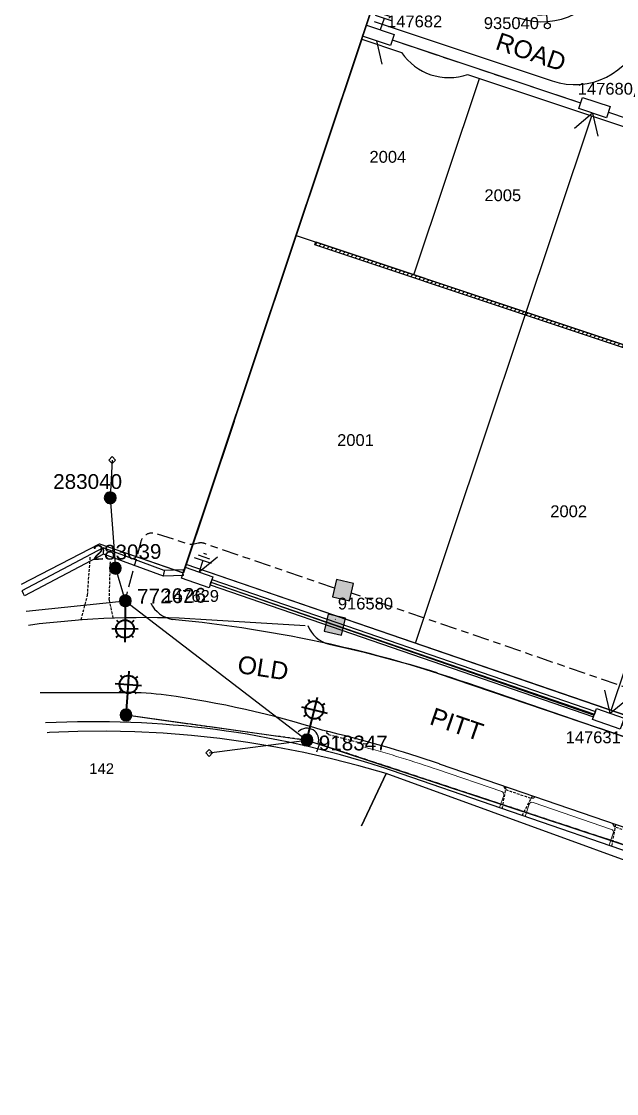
# Model space of a CAD drawing. Header units: metres. Extents: x 305482 to 305978, y 6275861 to 6276842.
# Drawn here: x 305482.3 to 305583, y 6275870.4 to 6276051.7 of the extents above; entities that cross this region are included whole.
import ezdxf
from ezdxf.enums import TextEntityAlignment as Align

# ---------------------------------------------------------------- set-up
doc = ezdxf.new("R2010")
doc.units = ezdxf.units.M
doc.header["$LTSCALE"] = 0.7
for name, pattern in [('Cable Exist OH', [1, 1, 0]), ('Cable Exist UG', [8.2, 4, -1.2, 1.8, -1.2]), ('DASHED', [19.05, 12.7, -6.35]), ('DOT', [6.35, 0, -6.35]), ('IE Trench LV', [6.5, 5, -1.5])]:
    doc.linetypes.add(name, pattern=pattern)
doc.layers.get('0').update_dxf_attribs({"color": 6})
for name, color, linetype in [('_User Miscellaneous10', 8, 'Continuous'), ('_User Miscellaneous3', 11, 'Continuous'), ('_User Miscellaneous4', 7, 'Continuous'), ('_User Miscellaneous6', 7, 'Continuous'), ('_User Miscellaneous7', 150, 'Continuous'), ('_User Miscellaneous8', 7, 'Continuous'), ('_User Miscellaneous9', 8, 'Continuous'), ('_User_SL_Exist', 7, 'Continuous'), ('Cadastre Developer_SP_EXT', 4, 'Continuous'), ('Cadastre Developer_SP_NEW', 4, 'Continuous'), ('Cadastre Land Parcels_SP_EXT', 4, 'Continuous'), ('Cadastre Roads_SP_EXT', 8, 'Continuous'), ('Cadastre Roads_SP_NEW', 8, 'Continuous'), ('Equip_LV_NEW', 5, 'Continuous'), ('Equip_SP_SL_EXT', 70, 'Continuous'), ('Mains_HV_EXT', 12, 'Continuous'), ('Mains_LV_EXT', 160, 'Continuous'), ('Mains_LV_NEW_T84', 2, 'Continuous'), ('OH_Details_SP_MISC', 6, 'Continuous'), ('Services_SP_EXT', 140, 'Continuous'), ('Services_SP_NEW_UG', 2, 'Continuous'), ('SupportsOH_SP_TR_HV_LV_SL_EXT', 7, 'Continuous'), ('SupportsOH_SP_TR_HV_LV_SL_NEW', 2, 'Continuous'), ('SupportsUG_SP_LV_NEW', 2, 'Continuous'), ('SupportsUG_SP_LV_SL_EXT', 7, 'Continuous'), ('SupportsUG_SP_LV_SL_NEW', 2, 'Continuous'), ('Trench_SP_NEW', 2, 'Continuous'), ('UG_Details_SP_MISC', 7, 'Continuous')]:
    doc.layers.add(name, color=color, linetype=linetype)
doc.layers.add('_User Miscellaneous12', color=7, linetype='Continuous', lineweight=35)
doc.layers.add('_User Miscellaneous5', color=7, linetype='Continuous', lineweight=35)
doc.layers.add('_User Notes', color=7, linetype='Continuous', plot=False)
doc.styles.add('ARIAL', font='arial.ttf', dxfattribs={"height": 2})
doc.styles.add('ARIAL 3.0', font='arial.ttf', dxfattribs={"height": 3})
doc.styles.add('COLUMN_LABEL', font='arial.ttf')
doc.styles.add('POLE_LABEL', font='arial.ttf')
doc.styles.add('SL_LABEL', font='arial.ttf')
doc.styles.get("Standard").update_dxf_attribs({"font": 'arial.ttf'})
doc.styles.add('style1', font='iso3098b.shx')
doc.linetypes.add('Cable New UG', pattern='A,8,-1,["x",style1,S=3.5,R=0,X=0.35,Y=-1],-3.5', length=12.5)

# ---------------------------------------------------------------- blocks, each defined once
blk = doc.blocks.new('CCP_EXT')
at = {"flags": 9}
for tag, p in [('STATE', (0, -1.8)), ('LIFE_SUPPORT', (0, -1.6)), ('NOTES', (0, -2))]:
    blk.add_attdef(tag, text='', height=0.2, dxfattribs=at).set_placement(p, align=Align.MIDDLE_LEFT)
blk.add_wipeout([(0, 0.57), (0.57, 0), (0, -0.57), (-0.57, 0)])
blk.add_lwpolyline([(-0.57, 0), (0, 0.57), (0.57, 0), (0, -0.57), (-0.57, 0)])
at = {"flags": 1}
blk.add_attdef('Z', (0, 0), '', height=0.2, dxfattribs=at)
at = {"flags": 9}
for tag, p in [('CCP_TYPE', (0, 0)), ('CONSTRUCTED_VOLTAGE', (0, -0.2)), ('OPERATING_VOLTAGE', (0, -0.6)), ('ORIENTATION', (0, -0.8)), ('OWNED_BY', (0, -1)), ('NO_PHASES', (0, -0.4)), ('USAGE', (0, -1.2)), ('LEGEND', (0, -1.4))]:
    blk.add_attdef(tag, text='', height=0.2, dxfattribs=at).set_placement(p, align=Align.MIDDLE_LEFT)
blk = doc.blocks.new('POLE_EXT')
blk.add_hatch(color=256).paths.add_polyline_path([(-1, 0, 1), (1, 0, 1)])
blk.add_lwpolyline([(-1, 0, 1), (1, 0, 1)], format="xyb", close=True)
for tag, height, flags, p in [('pNumber', 2.5, 8, (-17.84, 2.07)), ('OWNED_BY', 0.2, 9, (1.35, -0.4)), ('SPECIAL_USE', 0.2, 9, (1.35, -0.8)), ('STATE', 0.2, 9, (1.35, -1)), ('cLV', 0.2, 9, (1.35, -1.4)), ('hDepth', 0.2, 9, (1.35, -1.6)), ('hDia', 0.2, 9, (1.35, -1.8)), ('PARENT', 0.2, 9, (1.35, -0.6)), ('USAGE', 0.2, 9, (1.35, -1.2)), ('cHV', 0.2, 9, (1.35, -2)), ('cLinedev', 0.2, 9, (1.35, -3.4)), ('LBRACKET', 0.2, 9, (1.35, -2.2)), ('LExisting', 0.2, 9, (1.35, -2.4)), ('LANTNUMBER', 0.2, 9, (1.35, -2.6)), ('LOther', 0.2, 9, (1.35, -2.8)), ('LRemove', 0.2, 9, (1.35, -3)), ('LEGEND', 0.2, 9, (1.35, -3.2)), ('LOCATION', 0.2, 9, (1.35, -3.6)), ('pExisting', 0.2, 9, (1.35, -3.8)), ('pFooting', 0.2, 9, (1.35, -4.4)), ('pNew', 0.2, 9, (1.35, -4.6)), ('pRelocate', 0.2, 9, (1.35, -5)), ('pRemove', 0.2, 9, (1.35, -5.2)), ('pReplace', 0.2, 9, (1.35, -5.4)), ('PFNUMBER', 0.2, 9, (1.35, -4)), ('NEWPFNUMBER', 0.2, 9, (1.35, -4.2)), ('pStay', 0.2, 9, (1.35, -5.6)), ('pType', 0.2, 9, (1.35, -5.8)), ('cspan', 0.2, 9, (1.35, -6)), ('STREETNAME', 0.2, 9, (1.35, -6.2)), ('SUBURB', 0.2, 9, (1.35, -6.4)), ('OPERATED_BY', 0.2, 9, (1.36, -7.01)), ('NOTES', 0.2, 9, (1.35, -6.6)), ('MAINTAINED_BY', 0.2, 9, (1.36, -6.81))]:
    blk.add_attdef(tag, text='', height=height, dxfattribs=dict(flags=flags)).set_placement(p, align=Align.MIDDLE_LEFT)
at = {"style": 'POLE_LABEL', "flags": 9}
for tag, height, p in [('ASSET_NUM', 2.5, (2, 2)), ('STRUCTURE_PLANT_NUMBER', 0.2, (1.35, 0.03)), ('STREET_CODE', 0.2, (1.35, -0.2))]:
    blk.add_attdef(tag, text='', height=height, dxfattribs=at).set_placement(p, align=Align.MIDDLE_LEFT)
at = {"flags": 1}
blk.add_attdef('Z', (1.35, -7.33), '', height=0.2, dxfattribs=at)
blk = doc.blocks.new('*U52')
at = {"lineweight": -3}
blk.add_lwpolyline([(-2.48, 2.49), (2.47, 2.49), (2.47, 0.51), (-2.48, 0.51)], close=True, dxfattribs=at)
for tag, flags, p in [('STREET_CODE', 9, (1.5, 3.5)), ('OWNED_BY', 9, (1.5, 3.3)), ('OPERATED_BY', 9, (1.5, 3.1)), ('STATE', 9, (1.5, 2.7)), ('SUPPORT_TYPE', 9, (1.5, 2.5)), ('MAINTAINED_BY', 9, (1.5, 2.9)), ('USAGE', 9, (1.5, 2.3)), ('LEGEND', 9, (1.5, 2.1)), ('PARENT', 9, (1.5, 1.9)), ('SUBURB', 9, (1.5, 1.7)), ('STREETNAME', 9, (1.5, 1.5)), ('Z', 1, (1.5, 0.9)), ('LOCATION', 9, (1.5, 1.3)), ('NOTES', 9, (1.5, 1.1))]:
    blk.add_attdef(tag, text='', height=0.2, dxfattribs=dict(flags=flags)).set_placement(p, align=Align.MIDDLE_LEFT)
at = {"layer": '_User Miscellaneous4', "style": 'ARIAL', "flags": 8}
blk.add_attdef('ASSET_NUM', text='', height=2, dxfattribs=at).set_placement((2, 5.5), align=Align.MIDDLE_LEFT)
blk = doc.blocks.new('A$C1B2C29DD')
at = {"layer": 'Services_SP_NEW_UG', "color": 2, "flags": 128}
for points in [[(0, 0), (-2.1, 3.44)], [(0, 0), (2.1, 3.44)]]:
    blk.add_lwpolyline(points, dxfattribs=at)
blk = doc.blocks.new('*U65')
at = {"lineweight": -3}
blk.add_lwpolyline([(-2.47, 2.49), (2.48, 2.49), (2.48, 0.51), (-2.47, 0.51)], close=True, dxfattribs=at)
for tag, flags, p in [('STREET_CODE', 9, (1.5, 3.5)), ('OWNED_BY', 9, (1.5, 3.3)), ('OPERATED_BY', 9, (1.5, 3.1)), ('STATE', 9, (1.5, 2.7)), ('SUPPORT_TYPE', 9, (1.5, 2.5)), ('MAINTAINED_BY', 9, (1.5, 2.9)), ('USAGE', 9, (1.5, 2.3)), ('LEGEND', 9, (1.5, 2.1)), ('PARENT', 9, (1.5, 1.9)), ('SUBURB', 9, (1.5, 1.7)), ('STREETNAME', 9, (1.5, 1.5)), ('Z', 1, (1.5, 0.9)), ('LOCATION', 9, (1.5, 1.3)), ('NOTES', 9, (1.5, 1.1))]:
    blk.add_attdef(tag, text='', height=0.2, dxfattribs=dict(flags=flags)).set_placement(p, align=Align.MIDDLE_LEFT)
at = {"layer": '_User Miscellaneous4', "style": 'ARIAL', "flags": 8}
blk.add_attdef('ASSET_NUM', text='', height=2, dxfattribs=at).set_placement((2, 5.5), align=Align.MIDDLE_LEFT)
blk = doc.blocks.new('*U158')
at = {"layer": '_User Miscellaneous7', "lineweight": -3}
blk.add_lwpolyline([(0, -3.03), (0, -1.58)], dxfattribs=at)
blk.add_lwpolyline([(-1.49, -6), (1.49, -6), (1.49, -3.03), (-1.49, -3.03)], close=True, dxfattribs=at)
blk.add_circle((0, -1.08), 0.5, dxfattribs=at)
at = {"layer": '_User Miscellaneous8', "color": 2, "lineweight": -3}
blk.add_lwpolyline([(-1.49, 0), (1.49, 0), (1.49, 2.97), (-1.49, 2.97)], close=True, dxfattribs=at)
at = {"style": 'POLE_LABEL', "flags": 9}
blk.add_attdef('STRUCTURE_PLANT_NUMBER', text='', height=0.2, dxfattribs=at).set_placement((1.64, 1.73), align=Align.MIDDLE_LEFT)
for tag, flags, p in [('STREET_CODE', 9, (1.64, 1.49)), ('OWNED_BY', 9, (1.64, 1.09)), ('OPERATED_BY', 9, (1.64, 0.89)), ('STATE', 9, (1.64, 0.49)), ('COLUMN_TYPE', 9, (1.64, 1.29)), ('MAINTAINED_BY', 9, (1.64, 0.69)), ('USAGE', 9, (1.64, 0.29)), ('LEGEND', 9, (1.64, 0.09)), ('SUBURB', 9, (1.64, -0.31)), ('STREETNAME', 9, (1.64, -0.51)), ('Z', 1, (1.64, -1.31)), ('PARENT', 9, (1.64, -0.11)), ('LOCATION', 9, (1.64, -0.71)), ('NOTES', 9, (1.64, -0.91)), ('LABEL_ALIGNMENT', 9, (1.64, -1.11))]:
    blk.add_attdef(tag, text='', height=0.2, dxfattribs=dict(flags=flags)).set_placement(p, align=Align.MIDDLE_LEFT)
at = {"layer": '_User Miscellaneous5', "style": 'ARIAL', "flags": 8}
blk.add_attdef('ASSET_NUM', text='', height=2, dxfattribs=at).set_placement((2, 3.49), align=Align.MIDDLE_LEFT)
blk = doc.blocks.new('*U107')
at = {"layer": '_User Miscellaneous8', "color": 2}
blk.add_line((0, 0), (0, 1.45), dxfattribs=at)
blk.add_circle((0, 1.95), 0.5, dxfattribs=at)
for tag, p, flags in [('Z', (0, 0), 1), ('OPERATED_BY', (0, -9.61), 9)]:
    blk.add_attdef(tag, p, '', height=0.2, dxfattribs=dict(flags=flags))
at = {"style": 'SL_LABEL', "flags": 9}
blk.add_attdef('STREET_CODE', text='', height=0.2, dxfattribs=at).set_placement((0, -0.2), align=Align.MIDDLE_LEFT)
at = {"flags": 9}
for tag, p in [('CONSTRUCTED_VOLTAGE', (0, -0.4)), ('CONTROL_TYPE', (0, -0.6)), ('OPERATING_VOLTAGE', (0, -1.4)), ('ORIENTATION', (0, -1.6)), ('OWNED_BY', (0, -1.8)), ('LANTERN_PURPOSE', (0, -0.8)), ('LANTERN_TYPE', (0, -1)), ('NO_PHASES', (0, -1.2)), ('STATE', (0, -2)), ('CEXIST', (0, -2.4)), ('CNEW', (0, -2.6)), ('CNUMBER', (0, -2.8)), ('CREMOVE', (0, -3)), ('CREPLACE', (0, -3.2)), ('USAGE', (0, -2.2)), ('LKINGHEIGHT', (0, -3.4)), ('LBRACKET', (0, -3.6)), ('LBRACKETVOCAB', (0, -3.8)), ('LCATEGORY', (0, -4)), ('LCHARGE1', (0, -4.2)), ('LCHARGE1PERCENT', (0, -4.4)), ('LCHARGE2', (0, -4.6)), ('LCHARGE2PERCENT', (0, -4.8)), ('LCHARGE3', (0, -5)), ('LCHARGE3PERCENT', (0, -5.2)), ('LEXIST', (0, -5.4)), ('LLAMP', (0, -5.6)), ('LLAMPVOCAB', (0, -5.8)), ('LMAST', (0, -6)), ('LMASTVOCAB', (0, -6.2)), ('LNEW', (0, -6.4)), ('LANTNUMBER', (0, -6.6)), ('LOUTREACH', (0, -7)), ('LOUTREACHVOCAB', (0, -7.2)), ('SUBURB', (0, -8.6)), ('STREETNAME', (0, -8.8)), ('LRATECODE', (0, -7.4)), ('LREMOVE', (0, -7.6)), ('LREPLACE', (0, -7.8)), ('LTYPE', (0, -8)), ('LTYPEVOCAB', (0, -8.2)), ('LEGEND', (0, -8.4)), ('LOCATION', (0, -9)), ('NOTES', (0, -9.2)), ('MAINTAINED_BY', (0, -9.86))]:
    blk.add_attdef(tag, text='', height=0.2, dxfattribs=at).set_placement(p, align=Align.MIDDLE_LEFT)
at = {"layer": '_User Notes', "style": 'SL_LABEL', "flags": 8}
blk.add_attdef('ASSET_NUM', text='', height=2.5, dxfattribs=at).set_placement((2, 2), align=Align.MIDDLE_LEFT)
at = {"layer": '_User Notes', "flags": 8}
blk.add_attdef('LNUMBER', text='', height=2.5, dxfattribs=at).set_placement((1.2, -2.8), align=Align.MIDDLE_LEFT)
blk = doc.blocks.new('COLUMN_EXT')
at = {"layer": '_User Miscellaneous7'}
blk.add_hatch(color=256, dxfattribs=at).paths.add_polyline_path([(-7.49, 1.48), (-7.49, -1.49), (-4.52, -1.49), (-4.52, 1.48)])
at = {"layer": '_User Miscellaneous8'}
blk.add_hatch(color=256, dxfattribs=at).paths.add_polyline_path([(-1.49, 1.48), (-1.49, -1.49), (1.48, -1.49), (1.48, 1.48)])
at = {"layer": '_User Miscellaneous7'}
blk.add_lwpolyline([(-7.49, -1.49), (-4.52, -1.49), (-4.52, 1.48), (-7.49, 1.48)], close=True, dxfattribs=at)
at = {"layer": '_User Miscellaneous8'}
blk.add_lwpolyline([(-1.49, -1.49), (1.48, -1.49), (1.48, 1.48), (-1.49, 1.48)], close=True, dxfattribs=at)
at = {"flags": 9}
for tag, style, p in [('STRUCTURE_PLANT_NUMBER', 'POLE_LABEL', (1.81, 0.03)), ('STREET_CODE', 'COLUMN_LABEL', (1.81, -0.2))]:
    blk.add_attdef(tag, text='', height=0.2, dxfattribs=dict(at, style=style)).set_placement(p, align=Align.MIDDLE_LEFT)
for tag, p in [('COLUMN_TYPE', (1.81, -0.4)), ('OWNED_BY', (1.81, -0.6)), ('STATE', (1.81, -0.8)), ('USAGE', (1.81, -1)), ('STREETNAME', (1.81, -1.6)), ('SUBURB', (1.81, -1.8)), ('LEGEND', (1.81, -1.2)), ('LOCATION', (1.81, -1.4)), ('NOTES', (1.81, -2))]:
    blk.add_attdef(tag, text='', height=0.2, dxfattribs=at).set_placement(p, align=Align.MIDDLE_LEFT)
at = {"flags": 1}
blk.add_attdef('Z', (1.81, -2.35), '', height=0.2, dxfattribs=at)
at = {"layer": '_User Miscellaneous6', "style": 'ARIAL', "flags": 8}
blk.add_attdef('ASSET_NUM', text='', height=2, dxfattribs=at).set_placement((2, 2), align=Align.MIDDLE_LEFT)
blk = doc.blocks.new('POLE_NEW')
at = {"lineweight": -3}
blk.add_lwpolyline([(-1, 0, 1), (1, 0, 1)], format="xyb", close=True, dxfattribs=at)
for tag, height, flags, p in [('pNumber', 2.5, 8, (-17.84, 2.07)), ('OWNED_BY', 0.2, 9, (1.15, -0.4)), ('SPECIAL_USE', 0.2, 9, (1.15, -0.8)), ('STATE', 0.2, 9, (1.15, -1)), ('cLV', 0.2, 9, (1.15, -1.4)), ('hDepth', 0.2, 9, (1.15, -1.6)), ('hDia', 0.2, 9, (1.15, -1.8)), ('PARENT', 0.2, 9, (1.15, -0.6)), ('USAGE', 0.2, 9, (1.15, -1.2)), ('cHV', 0.2, 9, (1.15, -2)), ('cLinedev', 0.2, 9, (1.15, -3.4)), ('pExisting', 0.2, 9, (1.15, -3.6)), ('LBRACKET', 0.2, 9, (1.15, -2.2)), ('LExisting', 0.2, 9, (1.15, -2.4)), ('LANTNUMBER', 0.2, 9, (1.15, -2.6)), ('LOther', 0.2, 9, (1.15, -2.8)), ('LRemove', 0.2, 9, (1.15, -3)), ('LEGEND', 0.2, 9, (1.15, -3.2)), ('pFooting', 0.2, 9, (1.15, -4.2)), ('pNew', 0.2, 9, (1.15, -4.4)), ('pRelocate', 0.2, 9, (1.15, -4.8)), ('pRemove', 0.2, 9, (1.15, -5)), ('pReplace', 0.2, 9, (1.15, -5.2)), ('pStay', 0.2, 9, (1.15, -5.4)), ('PFNUMBER', 0.2, 9, (1.15, -3.8)), ('NEWPFNUMBER', 0.2, 9, (1.15, -4)), ('pType', 0.2, 9, (1.15, -5.6)), ('cspan', 0.2, 9, (1.15, -5.8)), ('SUBURB', 0.2, 9, (1.15, -6)), ('STREETNAME', 0.2, 9, (1.15, -6.2)), ('OPERATED_BY', 0.2, 9, (1.15, -6.89)), ('LOCATION', 0.2, 9, (1.15, -6.4)), ('NOTES', 0.2, 9, (1.15, -6.6)), ('MAINTAINED_BY', 0.2, 9, (1.15, -7.22))]:
    blk.add_attdef(tag, text='', height=height, dxfattribs=dict(flags=flags)).set_placement(p, align=Align.MIDDLE_LEFT)
at = {"style": 'POLE_LABEL'}
for tag, height, flags, p in [('ASSET_NUM', 2.5, 8, (2, 2)), ('STRUCTURE_PLANT_NUMBER', 0.2, 9, (1.15, 0.09)), ('STREET_CODE', 0.2, 9, (1.15, -0.2))]:
    blk.add_attdef(tag, text='', height=height, dxfattribs=dict(at, flags=flags)).set_placement(p, align=Align.MIDDLE_LEFT)
at = {"flags": 1}
blk.add_attdef('Z', (1.15, -7.59), '', height=0.2, dxfattribs=at)
blk = doc.blocks.new('*U110')
at = {"lineweight": 40}
for p, q in [((0.71, 2.89), (1.78, 7.26)), ((-0.94, 5.61), (3.43, 4.54)), ((0.18, 6.84), (0.47, 6.36)), ((3.01, 6.14), (2.53, 5.85)), ((-0.52, 4.01), (-0.04, 4.3)), ((2.31, 3.31), (2.02, 3.79)), ((0, 0), (0.89, 3.62))]:
    blk.add_line(p, q, dxfattribs=at)
blk.add_circle((1.25, 5.08), 1.5, dxfattribs=at)
at = {"style": 'ARIAL', "flags": 8}
blk.add_attdef('ASSET_NUM', (1.5, 1.5), '', height=2, dxfattribs=at)
for tag, p, height, flags in [('OPERATING_VOLTAGE', (0.98, -1.65), 0.2, 9), ('ORIENTATION', (0.98, -1.85), 0.2, 9), ('CONSTRUCTED_VOLTAGE', (0.98, -0.65), 0.2, 9), ('CONTROL_TYPE', (0.98, -0.85), 0.2, 9), ('LANTERN_PURPOSE', (0.98, -1.05), 0.2, 9), ('LANTERN_TYPE', (0.98, -1.25), 0.2, 9), ('NO_PHASES', (0.98, -1.45), 0.2, 9), ('LNUMBER', (2.18, -3.25), 2.5, 8), ('OWNED_BY', (0.98, -2.05), 0.2, 9), ('STATE', (0.98, -2.25), 0.2, 9), ('USAGE', (0.98, -2.45), 0.2, 9), ('CEXIST', (0.98, -2.65), 0.2, 9), ('CNEW', (0.98, -2.85), 0.2, 9), ('CNUMBER', (0.98, -3.05), 0.2, 9), ('CREMOVE', (0.98, -3.25), 0.2, 9), ('CREPLACE', (0.98, -3.45), 0.2, 9), ('LKINGHEIGHT', (0.98, -3.65), 0.2, 9), ('LBRACKET', (0.98, -3.85), 0.2, 9), ('LBRACKETVOCAB', (0.98, -4.05), 0.2, 9), ('LCATEGORY', (0.98, -4.25), 0.2, 9), ('LCHARGE1', (0.98, -4.45), 0.2, 9), ('LCHARGE1PERCENT', (0.98, -4.65), 0.2, 9), ('LCHARGE2', (0.98, -4.85), 0.2, 9), ('LCHARGE2PERCENT', (0.98, -5.05), 0.2, 9), ('LCHARGE3', (0.98, -5.25), 0.2, 9), ('LCHARGE3PERCENT', (0.98, -5.45), 0.2, 9), ('LEXIST', (0.98, -5.65), 0.2, 9), ('LLAMP', (0.98, -5.85), 0.2, 9), ('LLAMPVOCAB', (0.98, -6.05), 0.2, 9), ('LMAST', (0.98, -6.25), 0.2, 9), ('LMASTVOCAB', (0.98, -6.45), 0.2, 9), ('LNEW', (0.98, -6.65), 0.2, 9), ('LANTNUMBER', (0.98, -6.85), 0.2, 9), ('LOUTREACH', (0.98, -7.25), 0.2, 9), ('LOUTREACHVOCAB', (0.98, -7.45), 0.2, 9), ('STREETNAME', (0.98, -9.25), 0.2, 9), ('LRATECODE', (0.98, -7.65), 0.2, 9), ('LREMOVE', (0.98, -7.85), 0.2, 9), ('LREPLACE', (0.98, -8.05), 0.2, 9), ('LTYPE', (0.98, -8.25), 0.2, 9), ('LTYPEVOCAB', (0.98, -8.45), 0.2, 9), ('LEGEND', (0.98, -8.65), 0.2, 9), ('LOCATION', (0.98, -8.85), 0.2, 9), ('NOTES', (0.98, -9.05), 0.2, 9), ('SUBURB', (0.98, -9.45), 0.2, 1)]:
    blk.add_attdef(tag, p, '', height=height, dxfattribs=dict(flags=flags))
blk = doc.blocks.new('*U112')
at = {"lineweight": 40}
for p, q in [((0, 0), (-0.03, -3.26)), ((-1.49, -3.29), (-1.1, -3.69)), ((-0.02, -2.51), (-0.07, -7.01)), ((1.43, -3.31), (1.03, -3.71)), ((2.2, -4.78), (-2.3, -4.74)), ((-1.52, -6.2), (-1.12, -5.81)), ((1.4, -6.23), (1.01, -5.83))]:
    blk.add_line(p, q, dxfattribs=at)
blk.add_circle((-0.05, -4.76), 1.5, dxfattribs=at)
at = {"style": 'ARIAL', "flags": 8}
blk.add_attdef('ASSET_NUM', (1.5, 1.5), '', height=2, dxfattribs=at)
for tag, p, height, flags in [('OPERATING_VOLTAGE', (0.98, -1.65), 0.2, 9), ('ORIENTATION', (0.98, -1.85), 0.2, 9), ('CONSTRUCTED_VOLTAGE', (0.98, -0.65), 0.2, 9), ('CONTROL_TYPE', (0.98, -0.85), 0.2, 9), ('LANTERN_PURPOSE', (0.98, -1.05), 0.2, 9), ('LANTERN_TYPE', (0.98, -1.25), 0.2, 9), ('NO_PHASES', (0.98, -1.45), 0.2, 9), ('LNUMBER', (2.18, -3.25), 2.5, 8), ('OWNED_BY', (0.98, -2.05), 0.2, 9), ('STATE', (0.98, -2.25), 0.2, 9), ('USAGE', (0.98, -2.45), 0.2, 9), ('CEXIST', (0.98, -2.65), 0.2, 9), ('CNEW', (0.98, -2.85), 0.2, 9), ('CNUMBER', (0.98, -3.05), 0.2, 9), ('CREMOVE', (0.98, -3.25), 0.2, 9), ('CREPLACE', (0.98, -3.45), 0.2, 9), ('LKINGHEIGHT', (0.98, -3.65), 0.2, 9), ('LBRACKET', (0.98, -3.85), 0.2, 9), ('LBRACKETVOCAB', (0.98, -4.05), 0.2, 9), ('LCATEGORY', (0.98, -4.25), 0.2, 9), ('LCHARGE1', (0.98, -4.45), 0.2, 9), ('LCHARGE1PERCENT', (0.98, -4.65), 0.2, 9), ('LCHARGE2', (0.98, -4.85), 0.2, 9), ('LCHARGE2PERCENT', (0.98, -5.05), 0.2, 9), ('LCHARGE3', (0.98, -5.25), 0.2, 9), ('LCHARGE3PERCENT', (0.98, -5.45), 0.2, 9), ('LEXIST', (0.98, -5.65), 0.2, 9), ('LLAMP', (0.98, -5.85), 0.2, 9), ('LLAMPVOCAB', (0.98, -6.05), 0.2, 9), ('LMAST', (0.98, -6.25), 0.2, 9), ('LMASTVOCAB', (0.98, -6.45), 0.2, 9), ('LNEW', (0.98, -6.65), 0.2, 9), ('LANTNUMBER', (0.98, -6.85), 0.2, 9), ('LOUTREACH', (0.98, -7.25), 0.2, 9), ('LOUTREACHVOCAB', (0.98, -7.45), 0.2, 9), ('STREETNAME', (0.98, -9.25), 0.2, 9), ('LRATECODE', (0.98, -7.65), 0.2, 9), ('LREMOVE', (0.98, -7.85), 0.2, 9), ('LREPLACE', (0.98, -8.05), 0.2, 9), ('LTYPE', (0.98, -8.25), 0.2, 9), ('LTYPEVOCAB', (0.98, -8.45), 0.2, 9), ('LEGEND', (0.98, -8.65), 0.2, 9), ('LOCATION', (0.98, -8.85), 0.2, 9), ('NOTES', (0.98, -9.05), 0.2, 9), ('SUBURB', (0.98, -9.45), 0.2, 1)]:
    blk.add_attdef(tag, p, '', height=height, dxfattribs=dict(flags=flags))
blk = doc.blocks.new('*U111')
at = {"lineweight": 40}
for p, q in [((0.22, 2.92), (0.55, 7.41)), ((-0.96, 6.73), (-0.59, 6.3)), ((1.95, 6.51), (1.52, 6.15)), ((-1.86, 5.34), (2.63, 5)), ((-1.18, 3.82), (-0.75, 4.19)), ((0, 0), (0.28, 3.67)), ((1.73, 3.6), (1.37, 4.03))]:
    blk.add_line(p, q, dxfattribs=at)
blk.add_circle((0.39, 5.17), 1.5, dxfattribs=at)
at = {"style": 'ARIAL', "flags": 8}
blk.add_attdef('ASSET_NUM', (1.5, 1.5), '', height=2, dxfattribs=at)
for tag, p, height, flags in [('OPERATING_VOLTAGE', (0.98, -1.65), 0.2, 9), ('ORIENTATION', (0.98, -1.85), 0.2, 9), ('CONSTRUCTED_VOLTAGE', (0.98, -0.65), 0.2, 9), ('CONTROL_TYPE', (0.98, -0.85), 0.2, 9), ('LANTERN_PURPOSE', (0.98, -1.05), 0.2, 9), ('LANTERN_TYPE', (0.98, -1.25), 0.2, 9), ('NO_PHASES', (0.98, -1.45), 0.2, 9), ('LNUMBER', (2.18, -3.25), 2.5, 8), ('OWNED_BY', (0.98, -2.05), 0.2, 9), ('STATE', (0.98, -2.25), 0.2, 9), ('USAGE', (0.98, -2.45), 0.2, 9), ('CEXIST', (0.98, -2.65), 0.2, 9), ('CNEW', (0.98, -2.85), 0.2, 9), ('CNUMBER', (0.98, -3.05), 0.2, 9), ('CREMOVE', (0.98, -3.25), 0.2, 9), ('CREPLACE', (0.98, -3.45), 0.2, 9), ('LKINGHEIGHT', (0.98, -3.65), 0.2, 9), ('LBRACKET', (0.98, -3.85), 0.2, 9), ('LBRACKETVOCAB', (0.98, -4.05), 0.2, 9), ('LCATEGORY', (0.98, -4.25), 0.2, 9), ('LCHARGE1', (0.98, -4.45), 0.2, 9), ('LCHARGE1PERCENT', (0.98, -4.65), 0.2, 9), ('LCHARGE2', (0.98, -4.85), 0.2, 9), ('LCHARGE2PERCENT', (0.98, -5.05), 0.2, 9), ('LCHARGE3', (0.98, -5.25), 0.2, 9), ('LCHARGE3PERCENT', (0.98, -5.45), 0.2, 9), ('LEXIST', (0.98, -5.65), 0.2, 9), ('LLAMP', (0.98, -5.85), 0.2, 9), ('LLAMPVOCAB', (0.98, -6.05), 0.2, 9), ('LMAST', (0.98, -6.25), 0.2, 9), ('LMASTVOCAB', (0.98, -6.45), 0.2, 9), ('LNEW', (0.98, -6.65), 0.2, 9), ('LANTNUMBER', (0.98, -6.85), 0.2, 9), ('LOUTREACH', (0.98, -7.25), 0.2, 9), ('LOUTREACHVOCAB', (0.98, -7.45), 0.2, 9), ('STREETNAME', (0.98, -9.25), 0.2, 9), ('LRATECODE', (0.98, -7.65), 0.2, 9), ('LREMOVE', (0.98, -7.85), 0.2, 9), ('LREPLACE', (0.98, -8.05), 0.2, 9), ('LTYPE', (0.98, -8.25), 0.2, 9), ('LTYPEVOCAB', (0.98, -8.45), 0.2, 9), ('LEGEND', (0.98, -8.65), 0.2, 9), ('LOCATION', (0.98, -8.85), 0.2, 9), ('NOTES', (0.98, -9.05), 0.2, 9), ('SUBURB', (0.98, -9.45), 0.2, 1)]:
    blk.add_attdef(tag, p, '', height=height, dxfattribs=dict(flags=flags))
blk = doc.blocks.new('Earth')
for p, q in [((0, -2.04), (0, 0)), ((-1.5, -2.04), (1.5, -2.04)), ((-1, -2.64), (1, -2.64)), ((-0.25, -3.24), (0.25, -3.24))]:
    blk.add_line(p, q)

msp = doc.modelspace()

# ---------------------------------------------------------------- linework, layer by layer
at = {"layer": '_User Miscellaneous10', "linetype": 'DASHED', "ltscale": 0.05}
for points in [[(305492.46, 6275950.55), (305493.52, 6275954.67), (305493.99, 6275961.13)], [(305497.87, 6275950.84), (305497.2, 6275953.93), (305497.22, 6275954.56), (305497.39, 6275960.52)], [(305533.98, 6275931.65), (305533.93, 6275931.47), (305534.3, 6275931.11), (305540.48, 6275929.52), (305540.98, 6275929.66), (305541.03, 6275929.84)], [(305534.3, 6275931.11), (305540.48, 6275929.52)], [(305563.66, 6275918.58), (305564.32, 6275922.25)], [(305563.96, 6275922.38), (305563.9, 6275922.2), (305564.24, 6275921.8), (305568.56, 6275920.32), (305569.07, 6275920.42), (305569.13, 6275920.6)], [(305564.24, 6275921.8), (305568.56, 6275920.32)], [(305567.04, 6275917.42), (305568.77, 6275920.72)], [(305582.21, 6275912.22), (305582.86, 6275915.87)], [(305587.66, 6275914.23), (305587.6, 6275914.05), (305587.09, 6275913.95), (305582.78, 6275915.43), (305582.44, 6275915.82), (305582.5, 6275916)]]:
    msp.add_lwpolyline(points, dxfattribs=at)
at = {"layer": '_User Miscellaneous12', "color": 3, "lineweight": 0, "flags": 128}
for points in [[(305563.19, 6275918.74), (305563.9, 6275920.81, 0.413663), (305563.59, 6275921.45), (305552.73, 6275925.18, 0.016296), (305540.34, 6275928.99)], [(305581.74, 6275912.38), (305582.44, 6275914.43, 0.41415), (305582.13, 6275915.07), (305568.86, 6275919.63, 0.415115), (305568.22, 6275919.32), (305567.52, 6275917.26)]]:
    msp.add_lwpolyline(points, format="xyb", dxfattribs=at)
at = {"layer": '_User Miscellaneous3', "color": 3, "linetype": 'DOT', "ltscale": 0.2}
msp.add_line((305535.47, 6275950.57), (305535.32, 6275950.62), dxfattribs=at)
at = {"layer": '_User_SL_Exist', "linetype": 'Cable Exist UG', "flags": 128}
msp.add_lwpolyline([(305535.3, 6275955.87), (305513.34, 6275963.42, 0.141544), (305512.24, 6275963.48), (305511.56, 6275963.32, -0.136531), (305510.49, 6275963.36), (305505.07, 6275965.11, 0.428564), (305502.53, 6275963.72), (305499.85, 6275953.78)], format="xyb", dxfattribs=at)
msp.add_lwpolyline([(305599.37, 6275933.99), (305538.15, 6275955.04)], dxfattribs=at)
at = {"layer": '_User_SL_Exist', "linetype": 'Cable Exist OH', "flags": 128}
msp.add_lwpolyline([(305500.04, 6275934.42), (305530.63, 6275930.18)], dxfattribs=at)
at = {"layer": 'Cadastre Developer_SP_EXT', "lineweight": 9}
for p, q in [((305482.35, 6275956.56), (305495.55, 6275963.35)), ((305482.35, 6275956.56), (305495.55, 6275963.35)), ((305495.55, 6275963.35), (305509.73, 6275958.47)), ((305495.55, 6275963.35), (305509.73, 6275958.47)), ((305509.71, 6275958.48), (305509.73, 6275958.47)), ((305509.71, 6275958.48), (305509.73, 6275958.47)), ((305579.25, 6275934.56), (305514.4, 6275956.87)), ((305579.25, 6275934.56), (305514.4, 6275956.87)), ((305543.23, 6275925.62), (305615.38, 6275900.81)), ((305543.23, 6275925.62), (305615.38, 6275900.81))]:
    msp.add_line(p, q, dxfattribs=at)
at = {"layer": 'Cadastre Developer_SP_NEW'}
for p, q in [((305539.89, 6276048.75), (305510.21, 6275959.9)), ((305539.89, 6276048.75), (305546.64, 6276046.5)), ((305557.8, 6276042.77), (305585.7, 6276033.45)), ((305582.08, 6275935.18), (305600.89, 6275991.48))]:
    msp.add_line(p, q, dxfattribs=at)
msp.add_arc((305554.65, 6276051.89), 9.65, 213.9712, 289.0854, dxfattribs=at)
at = {"layer": 'Cadastre Land Parcels_SP_EXT', "linetype": 'Continuous'}
for p, q in [((305482.35, 6275956.56), (305495.55, 6275963.35)), ((305495.55, 6275963.35), (305509.73, 6275958.47)), ((305543.23, 6275925.62), (305661.78, 6275884.86))]:
    msp.add_line(p, q, dxfattribs=at)
for points in [[(305482.35, 6275956.56), (305495.55, 6275963.35), (305509.72, 6275958.48), (305611.04, 6276261.75), (305709.76, 6276557.25), (305709.76, 6276557.25)], [(305583.88, 6275932.8), (305618.47, 6275920.9), (305662.91, 6275905.6), (305859.83, 6276505.62), (305709.76, 6276557.25), (305611.04, 6276261.75), (305510.04, 6275959.42)], [(305518.3, 6275984.07), (305509.75, 6275958.47)], [(305514.39, 6275956.86), (305579.2, 6275934.41)], [(305539.88, 6275915.66), (305544.03, 6275924.5), (305539.42, 6275925.82), (305534.76, 6275927.02), (305530.08, 6275928.07), (305525.36, 6275928.99), (305520.63, 6275929.78), (305515.87, 6275930.43), (305511.09, 6275930.94), (305506.3, 6275931.32), (305501.51, 6275931.56), (305496.7, 6275931.66), (305491.9, 6275931.62), (305487.1, 6275931.45), (305486.71, 6275931.42)], [(305622.65, 6275870.37), (305624.72, 6275885.15), (305617.12, 6275897.55), (305614.65, 6275898.82), (305544.03, 6275924.5), (305539.88, 6275915.66)]]:
    msp.add_lwpolyline(points, dxfattribs=at)
at = {"layer": 'Cadastre Roads_SP_EXT'}
for p, q in [((305504.21, 6275953.35, -999), (305504.23, 6275953.31, -999)), ((305552.67, 6275941.52, -999), (305580.03, 6275932.18)), ((305485.53, 6275938.22), (305500.05, 6275938.22)), ((305614.68, 6275920.27), (305580.03, 6275932.18)), ((305613.76, 6275905.25), (305553.06, 6275926.12))]:
    msp.add_line(p, q, dxfattribs=at)
for centre, radius, start, end in [((305508.72, 6275955.51, -999), 4.99, 206.0835, 259.8165), ((305487.14, 6275732.31, -999), 219.26, 77.5024, 84.584), ((305488.02, 6275737, -999), 214.5, 72.4576, 77.4599), ((305500.05, 6275888.22), 50, 82.2354, 90.0024), ((305485.32, 6275780.22), 159, 72.3998, 82.2354), ((305488.02, 6275737), 200, 71.0213, 76.8837)]:
    msp.add_arc(centre, radius, start, end, dxfattribs=at)
at = {"layer": 'Cadastre Roads_SP_NEW'}
msp.add_line((305541.98, 6276051.75), (305572.11, 6276041.68), dxfattribs=at)
for points in [[(305483.55, 6275949.64, -0.04834), (305512.66, 6275950.65), (305530.31, 6275949.56)], [(305530.8, 6275949.53, 0.252592), (305534.39, 6275946.42, -0.028334), (305557.77, 6275939.84), (305614.68, 6275920.27, 0)]]:
    msp.add_lwpolyline(points, format="xyb", dxfattribs=at)
for centre, radius in [((305570.36, 6276064.2), 12.5), ((305575.91, 6276053.06), 12)]:
    msp.add_arc(centre, radius, 251.5283, 341.5283, dxfattribs=at)
at = {"layer": 'Mains_HV_EXT', "linetype": 'Continuous'}
msp.add_lwpolyline([(305532.52, 6275929.51, 0.810815), (305529.17, 6275931.55)], format="xyb", dxfattribs=at)
at = {"layer": 'Mains_LV_EXT', "linetype": 'Continuous'}
msp.add_line((305532.32, 6275928.19), (305533.13, 6275930.58), dxfattribs=at)
at = {"layer": 'Mains_LV_EXT', "linetype": 'Cable Exist OH'}
msp.add_line((305592.6, 6275909.71), (305532.76, 6275929.47), dxfattribs=at)
at = {"layer": 'Mains_LV_NEW_T84', "color": 2, "linetype": 'Cable New UG'}
msp.add_line((305545.05, 6276048.61), (305576.91, 6276037.97), dxfattribs=at)
at = {"layer": 'Mains_LV_NEW_T84', "color": 2, "linetype": 'Cable New UG', "flags": 128}
for points in [[(305581.6, 6276036.4), (305584.76, 6276035.35), (305589.55, 6276049.69)], [(305514.4, 6275956.87), (305579.25, 6275934.56)]]:
    msp.add_lwpolyline(points, dxfattribs=at)
at = {"layer": 'OH_Details_SP_MISC', "color": 7, "linetype": 'Continuous', "flags": 128}
msp.add_lwpolyline([(305500.04, 6275934.42), (305530.63, 6275930.18)], dxfattribs=at)
at = {"layer": 'Services_SP_NEW_UG', "color": 2, "flags": 128}
for points in [[(305542.39, 6276048.46), (305543.29, 6276044.52)], [(305512.38, 6275958.61), (305515.48, 6275961.18)]]:
    msp.add_lwpolyline(points, dxfattribs=at)
at = {"layer": 'Trench_SP_NEW', "linetype": 'IE Trench LV'}
for p, q in [((305545.05, 6276048.61), (305576.91, 6276037.97)), ((305581.6, 6276036.4), (305584.76, 6276035.35))]:
    msp.add_line(p, q, dxfattribs=at)
at = {"layer": 'UG_Details_SP_MISC'}
for p, q in [((305496.16, 6275962.68), (305482.39, 6275955.45)), ((305496.23, 6275961.63), (305482.84, 6275954.6)), ((305506.51, 6275958.86), (305496.16, 6275962.68)), ((305496.16, 6275962.68), (305496.2, 6275962.15)), ((305496.23, 6275961.63), (305496.2, 6275962.15)), ((305506.36, 6275957.89), (305496.23, 6275961.63)), ((305506.36, 6275957.89), (305506.44, 6275958.37)), ((305509.73, 6275958), (305506.36, 6275957.89)), ((305506.51, 6275958.86), (305506.44, 6275958.37)), ((305509.7, 6275958.96), (305506.51, 6275958.86)), ((305509.7, 6275958.96), (305509.71, 6275958.48)), ((305509.73, 6275958), (305509.71, 6275958.48)), ((305514.24, 6275956.42), (305514.4, 6275956.87)), ((305514.24, 6275956.42), (305514.4, 6275956.87)), ((305514.24, 6275956.42), (305579.1, 6275934.11)), ((305514.24, 6275956.42), (305579.1, 6275934.11)), ((305514.55, 6275957.32), (305514.4, 6275956.87)), ((305514.55, 6275957.32), (305514.4, 6275956.87)), ((305514.55, 6275957.32), (305579.41, 6275935.02)), ((305514.55, 6275957.32), (305579.41, 6275935.02)), ((305482.39, 6275955.45), (305482.61, 6275955.02)), ((305482.84, 6275954.6), (305482.61, 6275955.02)), ((305579.1, 6275934.11), (305579.25, 6275934.56)), ((305579.1, 6275934.11), (305579.25, 6275934.56)), ((305579.41, 6275935.02), (305579.25, 6275934.56)), ((305579.41, 6275935.02), (305579.25, 6275934.56))]:
    msp.add_line(p, q, dxfattribs=at)

# ---------------------------------------------------------------- block references
at = {"layer": 'Equip_LV_NEW', "linetype": 'Cable Exist OH', "lineweight": 0}
for p, rotation in [((305543.02, 6276050.33), 161.528283955839), ((305512.38, 6275958.61), 161.0212607883362)]:
    msp.add_blockref('Earth', p, dxfattribs=dict(at, rotation=rotation))
at = {"layer": 'Equip_SP_SL_EXT'}
for name, p in [('*U112', (305499.91, 6275953.73)), ('*U111', (305500.04, 6275934.42)), ('*U110', (305530.63, 6275930.18))]:
    msp.add_blockref(name, p, dxfattribs=at)
at = {"layer": 'Services_SP_NEW_UG', "color": 2}
for p, rotation in [((305578.94, 6276036.25), 161.5282839979563), ((305581.92, 6275934.7), 341.3159108169789)]:
    msp.add_blockref('A$C1B2C29DD', p, dxfattribs=dict(at, rotation=rotation))
at = {"layer": 'SupportsOH_SP_TR_HV_LV_SL_EXT'}
ref = msp.add_blockref('POLE_EXT', (305497.36, 6275971.16), dxfattribs=at)
ref.add_attrib('ASSET_NUM', '283040', dxfattribs={"layer": '_User Notes', "height": 2.5, "style": 'POLE_LABEL'}).set_placement((305499.36, 6275971.91), align=Align.BOTTOM_RIGHT)
ref = msp.add_blockref('POLE_EXT', (305498.23, 6275959.25), dxfattribs=at)
ref.add_attrib('ASSET_NUM', '283039', dxfattribs={"layer": '_User Notes', "height": 2.5, "rotation": 1, "style": 'POLE_LABEL'}).set_placement((305500.23, 6275960), align=Align.BOTTOM_CENTER)
ref = msp.add_blockref('POLE_EXT', (305499.91, 6275953.73), dxfattribs=at)
ref.add_attrib('ASSET_NUM', '772626', dxfattribs={"layer": '_User Notes', "height": 2.5, "rotation": 1, "style": 'POLE_LABEL'}).set_placement((305501.91, 6275954.48), align=Align.MIDDLE_LEFT)
at = {"layer": 'SupportsOH_SP_TR_HV_LV_SL_EXT', "ltscale": 0.5}
msp.add_blockref('POLE_EXT', (305500.04, 6275934.42), dxfattribs=at)
at = {"layer": 'SupportsOH_SP_TR_HV_LV_SL_EXT'}
ref = msp.add_blockref('POLE_EXT', (305530.63, 6275930.18), dxfattribs=at)
ref.add_attrib('ASSET_NUM', '918347', dxfattribs={"layer": '_User Notes', "height": 2.5, "style": 'POLE_LABEL'}).set_placement((305532.63, 6275930.93), align=Align.TOP_LEFT)
at = {"layer": 'SupportsOH_SP_TR_HV_LV_SL_NEW', "ltscale": 0.5}
msp.add_blockref('POLE_NEW', (305500.04, 6275934.42), dxfattribs=at)
at = {"layer": 'SupportsUG_SP_LV_NEW'}
ref = msp.add_blockref('*U65', (305542.23, 6276047.97), dxfattribs=dict(at, rotation=341.5693828203668))
ref.add_attrib('ASSET_NUM_001', '147682', (305544.18, 6276050.75), dxfattribs={"layer": '_User Miscellaneous4', "height": 2, "style": 'ARIAL'})
ref = msp.add_blockref('*U52', (305578.78, 6276035.76), dxfattribs=dict(at, rotation=341.5282839827944))
ref.add_attrib('ASSET_NUM_001', '147680', (305576.43, 6276039.36), dxfattribs={"layer": '_User Miscellaneous4', "height": 2, "style": 'ARIAL'})
ref = msp.add_blockref('*U52', (305512.54, 6275959.09), dxfattribs=dict(at, rotation=161.0212607796196))
ref.add_attrib('ASSET_NUM_001', '147629', (305506.43, 6275953.56), dxfattribs={"layer": '_User Miscellaneous4', "height": 2, "style": 'ARIAL'})
ref = msp.add_blockref('*U52', (305582.08, 6275935.18), dxfattribs=dict(at, rotation=161.0212607922236))
ref.add_attrib('ASSET_NUM_001', '147631', (305574.38, 6275929.64), dxfattribs={"layer": '_User Miscellaneous4', "height": 2, "style": 'ARIAL'})
at = {"layer": 'SupportsUG_SP_LV_SL_EXT'}
ref = msp.add_blockref('COLUMN_EXT', (305535.35, 6275949.69), dxfattribs=dict(at, rotation=256.8405035590623))
ref.add_attrib('ASSET_NUM_001', '916580', (305535.86, 6275952.27), dxfattribs={"layer": '_User Miscellaneous6', "height": 2, "style": 'ARIAL'})
at = {"layer": 'SupportsUG_SP_LV_SL_NEW', "ltscale": 0.5}
ref = msp.add_blockref('*U158', (305570.94, 6276055.9), dxfattribs=dict(at, rotation=184.0282839696877))
ref.add_attrib('ASSET_NUM_001', '935040', (305560.54, 6276050.46), dxfattribs={"layer": '_User Miscellaneous5', "height": 2, "style": 'ARIAL'})
at = {"layer": 'SupportsUG_SP_LV_SL_NEW', "ltscale": 0.5, "rotation": 184.0282839696877}
msp.add_blockref('*U107', (305571.15, 6276052.94), dxfattribs=at)

# ---------------------------------------------------------------- texts
at = {"layer": 'Cadastre Land Parcels_SP_EXT'}
msp.add_text('142', height=1.8, dxfattribs=at).set_placement((305493.81, 6275924.44))
at = {"layer": 'Cadastre Roads_SP_EXT', "color": 3}
for s, rotation, p in [('OLD', 351.14, (305518.73, 6275941.57)), ('PITT', 341.0509, (305551.18, 6275932.91))]:
    msp.add_text(s, height=3, rotation=rotation, dxfattribs=at).set_placement(p)

# ---------------------------------------------------------------- next in the draw order: block references
at = {"layer": 'Services_SP_EXT'}
for p in [(305497.68, 6275977.55), (305514.11, 6275927.99)]:
    msp.add_blockref('CCP_EXT', p, dxfattribs=at)

# ---------------------------------------------------------------- next in the draw order: texts
at = {"layer": 'Cadastre Developer_SP_NEW', "char_height": 2, "attachment_point": 5, "style": 'ARIAL', "bg_fill": 3, "box_fill_scale": 1.1, "bg_fill_color": 256, "bg_fill_transparency": 0}
for s, insert in [('2004', (305544.31, 6276028.83)), ('2005', (305563.75, 6276022.33)), ('2001', (305538.84, 6275980.91)), ('2002', (305574.89, 6275968.87))]:
    msp.add_mtext(s, dxfattribs=dict(at, insert=insert))
at = {"layer": 'Cadastre Roads_SP_NEW', "color": 3, "insert": (305568.52, 6276046.58), "char_height": 3, "attachment_point": 5, "rotation": 341.3298, "style": 'ARIAL 3.0', "bg_fill": 2}
msp.add_mtext_dynamic_manual_height_columns('ROAD', width=3, gutter_width=15, heights=[0], dxfattribs=at)

# ---------------------------------------------------------------- next in the draw order: hatches: boundary and pattern name
at = {"layer": '_User Miscellaneous9', "lineweight": -3}
h = msp.add_hatch(dxfattribs=at)
h.set_pattern_fill('ANSI31', color=256, scale=0.2)
h.set_pattern_definition([(45, (0, 0), (-0.449012806053, 0.449012806053), [])])
h.paths.add_polyline_path([(305642.58, 6275977.02), (305531.98, 6276013.97), (305532.14, 6276014.44), (305642.74, 6275977.5)])

# ---------------------------------------------------------------- next in the draw order: linework, layer by layer
msp.add_lwpolyline([(305642.58, 6275977.02), (305531.98, 6276013.97), (305532.14, 6276014.44), (305642.74, 6275977.5)], close=True, dxfattribs=at)
at = {"layer": 'Cadastre Developer_SP_EXT', "lineweight": 9}
msp.add_arc((305494.65, 6275775.7), 157.59, 72.047, 92.9924, dxfattribs=at)
msp.add_arc((305494.65, 6275775.7), 157.59, 72.047, 92.9924, dxfattribs=at)
at = {"layer": 'Cadastre Developer_SP_NEW'}
for p, q in [((305548.72, 6276008.9), (305559.81, 6276042.1)), ((305548.98, 6275946.56), (305578.78, 6276035.76)), ((305528.8, 6276015.56), (305644.64, 6275976.86)), ((305615.82, 6275923.57), (305510.21, 6275959.9))]:
    msp.add_line(p, q, dxfattribs=at)
at = {"layer": 'Cadastre Developer_SP_NEW', "flags": 128}
msp.add_lwpolyline([(305615.82, 6275923.57), (305510.21, 6275959.9)], dxfattribs=at)
at = {"layer": 'Cadastre Land Parcels_SP_EXT', "linetype": 'Continuous'}
msp.add_arc((305494.65, 6275775.7), 157.59, 72.047, 92.9924, dxfattribs=at)
at = {"layer": 'OH_Details_SP_MISC', "color": 7, "linetype": 'Continuous', "flags": 128}
msp.add_lwpolyline([(305483.14, 6275952.01), (305499.91, 6275953.73), (305530.63, 6275930.18), (305592.6, 6275909.71)], dxfattribs=at)
at = {"layer": 'Services_SP_EXT'}
for points in [[(305497.68, 6275977.55), (305497.36, 6275971.16), (305498.23, 6275959.25), (305499.91, 6275953.73)], [(305514.11, 6275927.99), (305530.63, 6275930.18)]]:
    msp.add_lwpolyline(points, dxfattribs=at)

doc.saveas('drawing.dxf')
